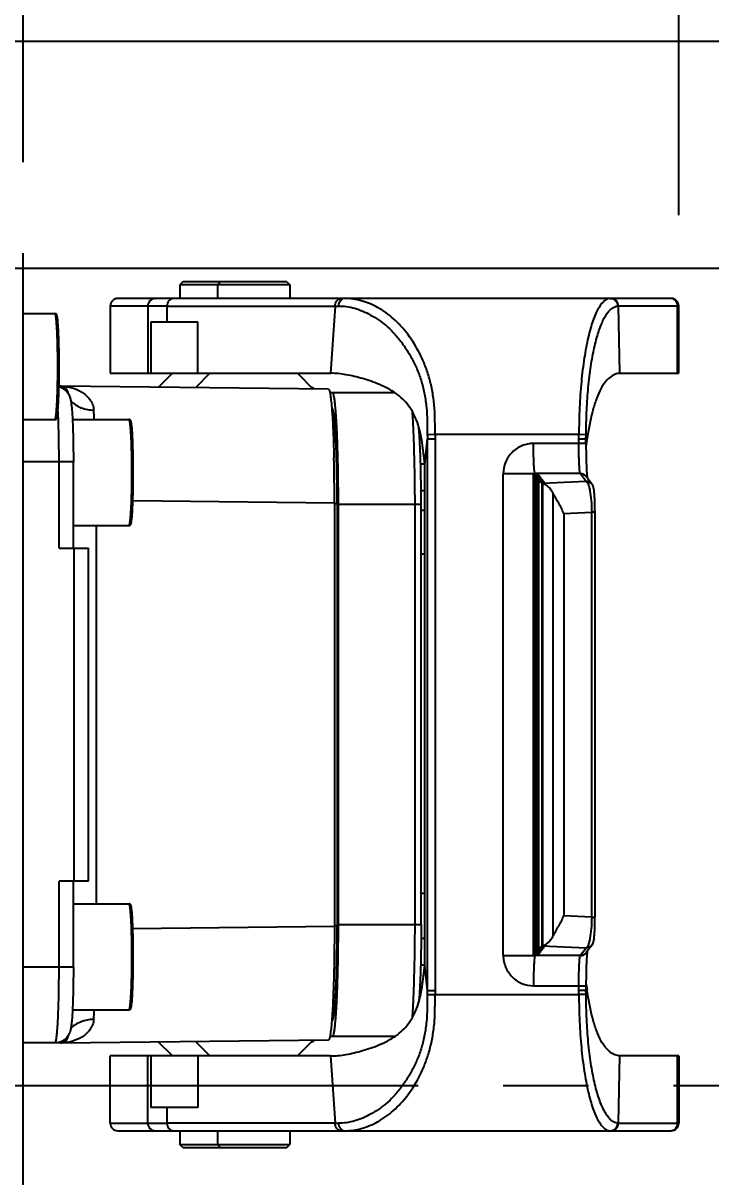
# Model space of a CAD drawing. Header units: millimetres. Extents: x 5828 to 6704, y 123 to 421.
# Drawn here: x 6436.91 to 6439.95, y 307.05 to 312.13 of the extents above; entities that cross this region are included whole.
import ezdxf

# ---------------------------------------------------------------- set-up
doc = ezdxf.new("R2010")
doc.units = ezdxf.units.MM
doc.linetypes.add('CENTER', pattern=[0.6, 0.375, -0.075, 0.075, -0.075])
for name, color, linetype in [('中心线', 7, 'Continuous'), ('外形图', 7, 'Continuous'), ('尺寸标注', 7, 'Continuous')]:
    doc.layers.add(name, color=color, linetype=linetype)
doc.styles.add('微软雅黑', font='msyh.ttc', dxfattribs={"height": 1.5})
doc.dimstyles.new('尺寸标注_1_15比例', dxfattribs={"dimtxt": 1.5, "dimasz": 1.25, "dimexe": 0.5, "dimexo": 0.4, "dimgap": 0.5, "dimtad": 1, "dimdec": 1, "dimlfac": 15, "dimdsep": 46, "dimtxsty": '微软雅黑', "dimcen": 0.09, "dimadec": 0, "dimazin": 0, "dimtp": 0.01, "dimtm": 0.01, "dimtfac": 1, "dimtdec": 1, "dimtofl": 0, "dimtmove": 0, "dimatfit": 3, "dimfxl": 1, "dimtolj": 1, "dimarcsym": 0})

# ---------------------------------------------------------------- blocks, each defined once
blk = doc.blocks.new('*D920')
at = {"layer": 'Defpoints', "color": 0}
for p in [(6433.1804, 312.0484), (6433.1804, 302.8484), (6450.1659, 302.8484)]:
    blk.add_point(p, dxfattribs=at)
at = {"layer": '尺寸标注', "color": 0, "lineweight": -2}
for p, q in [((6433.5804, 312.0484), (6450.6659, 312.0484)), ((6450.1659, 310.7984), (6450.1659, 304.0984)), ((6433.5804, 302.8484), (6450.6659, 302.8484))]:
    blk.add_line(p, q, dxfattribs=at)
at = {"layer": '尺寸标注', "color": 0}
for points in [[(6450.3742, 310.7984), (6449.9576, 310.7984), (6450.1659, 312.0484)], [(6449.9576, 304.0984), (6450.3742, 304.0984), (6450.1659, 302.8484)]]:
    blk.add_solid(points, dxfattribs=at)
at = {"layer": '尺寸标注', "color": 0, "insert": (6448.8868, 307.3485), "char_height": 1.5, "attachment_point": 5, "rotation": 90, "style": '微软雅黑'}
blk.add_mtext('\\A1;138', dxfattribs=at)
blk = doc.blocks.new('*D921')
at = {"layer": 'Defpoints', "color": 0}
for p in [(6423.9804, 311.0484), (6423.9804, 303.8484), (6446.0618, 303.8484)]:
    blk.add_point(p, dxfattribs=at)
at = {"layer": '尺寸标注', "color": 0, "lineweight": -2}
for p, q in [((6424.3804, 311.0484), (6446.5618, 311.0484)), ((6446.0618, 309.7984), (6446.0618, 305.0984)), ((6424.3804, 303.8484), (6446.5618, 303.8484)), ((6446.0618, 303.8484), (6446.0618, 291.5898))]:
    blk.add_line(p, q, dxfattribs=at)
at = {"layer": '尺寸标注', "color": 0}
for points in [[(6446.2701, 309.7984), (6445.8534, 309.7984), (6446.0618, 311.0484)], [(6445.8534, 305.0984), (6446.2701, 305.0984), (6446.0618, 303.8484)]]:
    blk.add_solid(points, dxfattribs=at)
at = {"layer": '尺寸标注', "color": 0, "insert": (6444.7822, 296.3792), "char_height": 1.5, "attachment_point": 5, "rotation": 90, "style": '微软雅黑'}
blk.add_mtext('\\A1;\\A1;108±0.05', dxfattribs=at)
blk = doc.blocks.new('*D923')
at = {"layer": 'Defpoints', "color": 0}
for p in [(6439.8035, 319.9272), (6436.9138, 311.1151), (6439.8035, 310.8817)]:
    blk.add_point(p, dxfattribs=at)
at = {"layer": '尺寸标注', "color": 0, "lineweight": -2}
for p, q in [((6436.9138, 311.5151), (6436.9138, 320.4272)), ((6439.8035, 311.2817), (6439.8035, 320.4272)), ((6435.6638, 319.9272), (6434.4138, 319.9272)), ((6441.0535, 319.9272), (6447.1063, 319.9272))]:
    blk.add_line(p, q, dxfattribs=at)
at = {"layer": '尺寸标注', "color": 0}
for points in [[(6435.6638, 319.7189), (6435.6638, 320.1356), (6436.9138, 319.9272)], [(6441.0535, 320.1356), (6441.0535, 319.7189), (6439.8035, 319.9272)]]:
    blk.add_solid(points, dxfattribs=at)
at = {"layer": '尺寸标注', "color": 0, "insert": (6444.7049, 321.2024), "char_height": 1.5, "attachment_point": 5, "style": '微软雅黑'}
blk.add_mtext('\\A1;43.3', dxfattribs=at)

msp = doc.modelspace()

# ---------------------------------------------------------------- linework, layer by layer
at = {"layer": '中心线', "linetype": 'CENTER', "ltscale": 5}
msp.add_line((6403.7801, 307.4484), (6441.8463, 307.4484), dxfattribs=at)
at = {"layer": '外形图'}
for p, q in [((6436.9138, 303.7817), (6436.9138, 311.1151)), ((6437.6177, 310.9884), (6437.6044, 310.9751)), ((6437.6046, 310.9751), (6437.6044, 310.9751)), ((6437.6044, 310.9751), (6437.6044, 310.9151)), ((6437.7701, 310.9751), (6437.6046, 310.9751)), ((6437.6179, 310.9884), (6437.6177, 310.9884)), ((6438.0767, 310.9884), (6437.6179, 310.9884)), ((6437.7834, 310.9884), (6437.7701, 310.9751)), ((6437.7703, 310.9751), (6437.7701, 310.9751)), ((6437.7701, 310.9751), (6437.7701, 310.9151)), ((6438.0901, 310.9751), (6437.7703, 310.9751)), ((6437.7836, 310.9884), (6437.7834, 310.9884)), ((6438.0767, 310.9884), (6438.0901, 310.9751)), ((6438.0901, 310.9751), (6438.0901, 310.9151)), ((6439.7702, 310.9151), (6437.331, 310.9151)), ((6437.4977, 310.9151), (6437.4991, 310.9151)), ((6439.77, 310.9151), (6439.7659, 310.9151)), ((6439.77, 310.9151), (6439.7702, 310.9151)), ((6436.9138, 310.8484), (6437.0545, 310.8484)), ((6437.5478, 310.8817), (6437.2977, 310.8817)), ((6437.2977, 310.8817), (6437.2977, 310.5855)), ((6437.4634, 310.8817), (6437.4634, 310.5855)), ((6437.5478, 310.8817), (6438.2891, 310.8817)), ((6437.5478, 310.8817), (6437.5478, 310.8122)), ((6438.2891, 310.8817), (6438.2688, 310.5855)), ((6439.7984, 310.8817), (6439.5374, 310.8817)), ((6439.5444, 310.5855), (6439.5374, 310.8817)), ((6439.8035, 310.8817), (6439.7984, 310.8817)), ((6439.7984, 310.5855), (6439.7984, 310.8817)), ((6439.8035, 310.5855), (6439.8035, 310.8817)), ((6437.4766, 310.8122), (6437.6836, 310.8122)), ((6437.4766, 310.8122), (6437.4766, 310.5855)), ((6437.6836, 310.5855), (6437.6836, 310.8122)), ((6437.2977, 310.5855), (6438.2688, 310.5855)), ((6437.5717, 310.5855), (6437.5097, 310.5235)), ((6437.7374, 310.5855), (6437.6736, 310.5217)), ((6438.1227, 310.5855), (6438.1924, 310.5158)), ((6439.5444, 310.5855), (6439.8035, 310.5855)), ((6437.0796, 310.5284), (6437.0721, 310.5284)), ((6438.2598, 310.5151), (6437.0796, 310.5284)), ((6437.0797, 310.5284), (6437.081, 310.5283)), ((6437.0806, 310.5284), (6437.0798, 310.5284)), ((6437.0806, 310.5284), (6437.081, 310.5284)), ((6437.081, 310.5284), (6437.0806, 310.5284)), ((6438.266, 310.5001), (6438.2762, 310.5001)), ((6438.2762, 310.5001), (6438.5517, 310.5001)), ((6438.2741, 310.4327), (6438.2743, 310.4301)), ((6438.2743, 310.4301), (6438.276, 310.4301)), ((6436.9138, 310.3817), (6437.0545, 310.3817)), ((6437.1316, 310.3817), (6437.3811, 310.3817)), ((6438.685, 310.1855), (6438.6954, 310.2966)), ((6438.7303, 310.3151), (6438.6953, 310.3148)), ((6438.6954, 307.8668), (6438.6954, 310.2966)), ((6439.3631, 310.3151), (6438.7303, 310.3151)), ((6438.7305, 310.297), (6438.7304, 307.8665)), ((6439.363, 310.2966), (6439.3945, 310.2966)), ((6439.3948, 310.3146), (6439.3631, 310.3151)), ((6439.3942, 310.2966), (6439.3945, 310.2966)), ((6439.3945, 310.2966), (6439.3948, 310.3146)), ((6439.3945, 310.2763), (6439.3945, 310.2966)), ((6439.3945, 310.2763), (6439.163, 310.2764)), ((6437.0723, 310.195), (6436.9138, 310.1948)), ((6437.1355, 310.1951), (6437.0723, 310.1951)), ((6437.0723, 309.8151), (6437.0723, 310.195)), ((6437.1355, 309.8151), (6437.1355, 310.1951)), ((6438.685, 310.1855), (6438.666, 310.1855)), ((6438.685, 307.9779), (6438.685, 310.1855)), ((6439.0301, 308.0209), (6439.0301, 310.1427)), ((6439.1615, 310.138), (6439.1858, 310.1396)), ((6439.1885, 310.136), (6439.1615, 310.138)), ((6439.1615, 310.138), (6439.1615, 308.0255)), ((6439.1642, 310.1344), (6439.1885, 310.136)), ((6439.1912, 310.1324), (6439.1642, 310.1344)), ((6439.1642, 310.1344), (6439.1642, 308.0291)), ((6439.1669, 310.1308), (6439.1912, 310.1324)), ((6439.1939, 310.1289), (6439.1669, 310.1308)), ((6439.1669, 310.1308), (6439.1669, 308.0327)), ((6439.3694, 310.1433), (6439.1694, 310.1433)), ((6439.1695, 310.1272), (6439.1939, 310.1289)), ((6439.1965, 310.1253), (6439.1695, 310.1272)), ((6439.1695, 310.1272), (6439.1695, 308.0362)), ((6439.1702, 310.1427), (6439.1702, 310.1386)), ((6439.1717, 310.1406), (6439.1702, 310.1427)), ((6439.1858, 310.1396), (6439.1717, 310.1406)), ((6439.1717, 310.1406), (6439.1717, 310.1387)), ((6439.1722, 310.1236), (6439.1965, 310.1253)), ((6439.3949, 310.1092), (6439.3694, 310.1433)), ((6439.4215, 310.096), (6439.396, 310.1301)), ((6439.1992, 310.1217), (6439.1722, 310.1236)), ((6439.1722, 310.1236), (6439.1722, 308.0398)), ((6439.1749, 310.12), (6439.1992, 310.1217)), ((6439.2019, 310.1181), (6439.1749, 310.12)), ((6439.1749, 310.12), (6439.1749, 308.0434)), ((6439.1776, 310.1164), (6439.2019, 310.1181)), ((6439.2046, 310.1145), (6439.1776, 310.1164)), ((6439.1776, 310.1164), (6439.1776, 308.047)), ((6439.1803, 310.1129), (6439.2046, 310.1145)), ((6439.2073, 310.1109), (6439.1803, 310.1129)), ((6439.1803, 310.1129), (6439.1803, 308.0506)), ((6439.183, 310.1093), (6439.2073, 310.1109)), ((6439.21, 310.1073), (6439.183, 310.1093)), ((6439.183, 310.1093), (6439.183, 308.0542)), ((6439.1857, 310.1057), (6439.21, 310.1073)), ((6439.2127, 310.1037), (6439.1857, 310.1057)), ((6439.1857, 310.1057), (6439.1857, 308.0578)), ((6439.2, 310.1029), (6439.2127, 310.1037)), ((6439.2, 310.1029), (6439.2, 308.0606)), ((6439.2018, 310.1005), (6439.2, 310.1029)), ((6439.3949, 310.1092), (6439.2018, 310.1005)), ((6439.2023, 310.0995), (6439.2023, 308.0639)), ((6437.3977, 310.0252), (6438.2859, 310.0152)), ((6438.6681, 310.0684), (6438.685, 310.0684)), ((6439.2502, 308.1081), (6439.2502, 310.0554)), ((6438.2859, 310.0152), (6438.2859, 308.1483)), ((6438.298, 310.0101), (6438.2859, 310.0101)), ((6438.298, 310.0101), (6438.298, 308.1534)), ((6438.6684, 310.0067), (6438.302, 310.0067)), ((6438.302, 310.0067), (6438.302, 308.1567)), ((6438.6411, 308.1567), (6438.6411, 310.0067)), ((6438.6684, 308.1567), (6438.6684, 310.0067)), ((6438.6684, 309.9817), (6438.685, 309.9817)), ((6439.2966, 309.9683), (6439.4198, 309.9739)), ((6439.434, 309.9739), (6439.4198, 309.9739)), ((6439.4198, 308.1895), (6439.4198, 309.9739)), ((6439.4339, 309.9815), (6439.434, 308.1895)), ((6439.2966, 309.9683), (6439.2966, 308.1951)), ((6437.1355, 309.9151), (6437.3811, 309.9151)), ((6437.2353, 309.9151), (6437.2353, 308.2484)), ((6437.0723, 309.8151), (6437.2021, 309.8151)), ((6437.1389, 308.3484), (6437.1389, 309.8151)), ((6437.2021, 308.3484), (6437.2021, 309.8151)), ((6438.685, 309.7884), (6438.6684, 309.7884)), ((6437.2021, 308.3484), (6437.0723, 308.3484)), ((6437.0723, 307.9684), (6437.0723, 308.3484)), ((6437.1355, 307.9684), (6437.1355, 308.3484)), ((6438.6684, 308.2949), (6438.685, 308.2949)), ((6437.1355, 308.2484), (6437.3811, 308.2484)), ((6439.4198, 308.1895), (6439.2966, 308.1951)), ((6438.2859, 308.1483), (6437.3977, 308.1382)), ((6438.2859, 308.1534), (6438.298, 308.1534)), ((6438.302, 308.1567), (6438.6684, 308.1567)), ((6439.4198, 308.1895), (6439.434, 308.1895)), ((6438.685, 308.0951), (6438.6681, 308.0951)), ((6439.1722, 308.0398), (6439.1992, 308.0418)), ((6439.1749, 308.0434), (6439.2019, 308.0454)), ((6439.1992, 308.0418), (6439.1749, 308.0434)), ((6439.1776, 308.047), (6439.2046, 308.049)), ((6439.2019, 308.0454), (6439.1776, 308.047)), ((6439.1803, 308.0506), (6439.2073, 308.0526)), ((6439.2046, 308.049), (6439.1803, 308.0506)), ((6439.183, 308.0542), (6439.21, 308.0561)), ((6439.2073, 308.0526), (6439.183, 308.0542)), ((6439.1857, 308.0578), (6439.2127, 308.0597)), ((6439.21, 308.0561), (6439.1857, 308.0578)), ((6439.2, 308.0606), (6439.2018, 308.063)), ((6439.2127, 308.0597), (6439.2, 308.0606)), ((6439.2018, 308.063), (6439.3949, 308.0542)), ((6439.3694, 308.0201), (6439.3949, 308.0542)), ((6439.4215, 308.0675), (6439.396, 308.0334)), ((6439.1615, 308.0255), (6439.1885, 308.0274)), ((6439.1858, 308.0238), (6439.1615, 308.0255)), ((6439.1642, 308.0291), (6439.1912, 308.031)), ((6439.1885, 308.0274), (6439.1642, 308.0291)), ((6439.1669, 308.0327), (6439.1939, 308.0346)), ((6439.1912, 308.031), (6439.1669, 308.0327)), ((6439.1695, 308.0362), (6439.1965, 308.0382)), ((6439.1939, 308.0346), (6439.1695, 308.0362)), ((6439.3694, 308.0201), (6439.1697, 308.0202)), ((6439.1702, 308.0249), (6439.1702, 308.0208)), ((6439.1702, 308.0208), (6439.1717, 308.0228)), ((6439.1717, 308.0248), (6439.1717, 308.0228)), ((6439.1717, 308.0228), (6439.1858, 308.0238)), ((6439.1965, 308.0382), (6439.1722, 308.0398)), ((6437.1355, 307.9684), (6436.9138, 307.9684)), ((6438.685, 307.9779), (6438.666, 307.9779)), ((6438.6954, 307.8668), (6438.685, 307.9779)), ((6438.6953, 307.8486), (6438.7303, 307.8484)), ((6438.7303, 307.8484), (6439.3631, 307.8484)), ((6439.1631, 307.8871), (6439.3945, 307.8871)), ((6439.3629, 307.8669), (6439.3629, 307.8871)), ((6439.3945, 307.8669), (6439.3629, 307.8669)), ((6439.3948, 307.8489), (6439.3631, 307.8484)), ((6439.3945, 307.8871), (6439.3945, 307.8669)), ((6439.3948, 307.8489), (6439.3945, 307.8669)), ((6437.1316, 307.7817), (6437.3811, 307.7817)), ((6438.276, 307.7334), (6438.2743, 307.7334)), ((6438.2744, 307.7334), (6438.2743, 307.7323)), ((6437.0796, 307.6351), (6436.9138, 307.6351)), ((6437.0796, 307.6351), (6438.2598, 307.6484)), ((6437.081, 307.6352), (6437.0796, 307.6351)), ((6437.081, 307.6351), (6437.0796, 307.6351)), ((6437.0798, 307.6351), (6437.0805, 307.6351)), ((6437.0805, 307.6351), (6437.081, 307.6351)), ((6437.5717, 307.5779), (6437.5097, 307.6399)), ((6437.7374, 307.5779), (6437.6736, 307.6418)), ((6438.1227, 307.5779), (6438.1924, 307.6476)), ((6438.2762, 307.6634), (6438.266, 307.6634)), ((6438.5517, 307.6634), (6438.2762, 307.6634)), ((6438.2688, 307.5779), (6437.2977, 307.5779)), ((6437.2977, 307.2817), (6437.2977, 307.5779)), ((6437.4634, 307.2817), (6437.4634, 307.5779)), ((6437.4766, 307.5779), (6437.4766, 307.3513)), ((6437.6836, 307.5779), (6437.6836, 307.3513)), ((6438.2688, 307.5779), (6438.2891, 307.2817)), ((6439.5374, 307.2817), (6439.5444, 307.5779)), ((6439.8035, 307.5779), (6439.5444, 307.5779)), ((6439.7984, 307.2817), (6439.7984, 307.5779)), ((6439.8035, 307.5779), (6439.8035, 307.2817)), ((6437.6836, 307.3513), (6437.4766, 307.3513)), ((6437.5478, 307.3513), (6437.5478, 307.2817)), ((6437.2977, 307.2817), (6437.5478, 307.2817)), ((6438.2891, 307.2817), (6437.5478, 307.2817)), ((6439.5374, 307.2817), (6439.7984, 307.2817)), ((6439.7984, 307.2817), (6439.8035, 307.2817)), ((6437.331, 307.2484), (6437.3332, 307.2484)), ((6437.3322, 307.2484), (6439.77, 307.2484)), ((6437.497, 307.2484), (6437.4968, 307.2484)), ((6437.6044, 307.2484), (6437.6044, 307.1884)), ((6437.7701, 307.2484), (6437.7701, 307.1884)), ((6438.0901, 307.2484), (6438.0901, 307.1884)), ((6439.7695, 307.2484), (6439.77, 307.2484)), ((6439.77, 307.2484), (6439.7702, 307.2484)), ((6437.6044, 307.1884), (6437.6046, 307.1884)), ((6437.6177, 307.1751), (6437.6044, 307.1884)), ((6437.6046, 307.1884), (6437.7701, 307.1884)), ((6437.7701, 307.1884), (6437.7703, 307.1884)), ((6437.7834, 307.1751), (6437.7701, 307.1884)), ((6437.7703, 307.1884), (6438.0901, 307.1884)), ((6438.0767, 307.1751), (6438.0901, 307.1884)), ((6437.6177, 307.1751), (6437.6179, 307.1751)), ((6437.6179, 307.1751), (6438.0767, 307.1751)), ((6437.7834, 307.1751), (6437.7836, 307.1751))]:
    msp.add_line(p, q, dxfattribs=at)
for points in [[(6439.3948, 310.3146), (6439.3956, 310.3583), (6439.3963, 310.3858)], [(6439.4339, 309.9815), (6439.4339, 309.9933), (6439.4337, 310.0043), (6439.4335, 310.0144), (6439.4332, 310.0238), (6439.4329, 310.0322), (6439.4325, 310.0399), (6439.4321, 310.0467), (6439.4317, 310.0529), (6439.4313, 310.0584), (6439.4309, 310.0632), (6439.4304, 310.0675), (6439.43, 310.0713), (6439.4295, 310.0747), (6439.4289, 310.0779), (6439.4283, 310.0809), (6439.4274, 310.084), (6439.4262, 310.0875), (6439.4245, 310.0913), (6439.4219, 310.0954), (6439.4215, 310.0959)], [(6439.4215, 308.0675), (6439.4219, 308.0681), (6439.4245, 308.0721), (6439.4262, 308.076), (6439.4274, 308.0794), (6439.4283, 308.0825), (6439.4289, 308.0856), (6439.4295, 308.0887), (6439.43, 308.0921), (6439.4304, 308.096), (6439.4309, 308.1002), (6439.4313, 308.1051), (6439.4317, 308.1106), (6439.4321, 308.1167), (6439.4325, 308.1236), (6439.4329, 308.1312), (6439.4332, 308.1397), (6439.4335, 308.149), (6439.4337, 308.1592), (6439.4339, 308.1702), (6439.4339, 308.1819), (6439.434, 308.1895)], [(6439.3945, 307.8669), (6439.3942, 307.8669), (6439.3926, 307.8669)], [(6439.3959, 307.7919), (6439.3957, 307.8002), (6439.3948, 307.8489)]]:
    msp.add_lwpolyline(points, dxfattribs=at)
for centre, radius, start, end in [((6437.331, 310.8817), 0.0333, 90, 180), ((6437.4967, 310.8817), 0.0333, 90, 180), ((6439.7659, 310.8833), 0.0318, 78.4757, 89.9789), ((6439.7702, 310.8817), 0.0333, 360, 90), ((6437.9919, 310.1638), 0.4085, 61.1399, 61.8866), ((6438.004, 310.1858), 0.3834, 60.1354, 61.1458), ((6438.0178, 310.2098), 0.3558, 59.4255, 60.1308), ((6433.9729, 310.2242), 3.2585, 2.7767, 3.4953), ((6443.1248, 310.3366), 4.4295, 180.2816, 180.5171), ((6434.2506, 310.2981), 5.1124, 359.756, 359.9826), ((6441.5735, 309.9609), 2.2002, 171.2384, 171.76), ((6442.5384, 310.2763), 3.1439, 180, 180.1996), ((6442.001, 309.8986), 2.6322, 171.7531, 171.9898), ((6429.6144, 310.0205), 8.6715, 359.96496, 1.27062), ((6439.3694, 310.1102), 0.0332, 36.8421, 90.0401), ((6439.51, 310.1403), 0.1112, 187.7456, 187.9914), ((6439.395, 310.0761), 0.0332, 36.8421, 90.0401), ((6439.395, 308.0874), 0.0332, 269.9599, 323.1575), ((6439.3694, 308.0533), 0.0332, 269.9599, 323.1575), ((6442.5384, 307.8871), 3.1439, 179.8004, 180), ((6442.0007, 308.2648), 2.6319, 188.0102, 188.2469), ((6442.844, 307.8286), 4.1488, 179.4723, 179.7238), ((6441.5734, 308.2026), 2.2, 188.2399, 188.7618), ((6434.206, 307.9265), 3.025, 356.477, 357.251), ((6437.9917, 307.9999), 0.4088, 298.1126, 298.8372), ((6438.004, 307.9777), 0.3835, 298.8309, 299.8637), ((6438.0178, 307.9535), 0.3556, 299.8686, 300.5722), ((6437.331, 307.2817), 0.0333, 180, 270), ((6437.4967, 307.2817), 0.0333, 180, 270), ((6439.7702, 307.2817), 0.0333, 270, 360), ((6439.7659, 307.2802), 0.0318, 270.0207, 281.5242)]:
    msp.add_arc(centre, radius, start, end, dxfattribs=at)
for points, knots in [([(6437.5751, 310.9151), (6437.5715, 310.9151), (6437.564, 310.9132), (6437.555, 310.9055), (6437.5492, 310.8945), (6437.5478, 310.886), (6437.5478, 310.8817)], [0, 0, 0, 0, 0.226677, 0.467663, 0.727545, 1, 1, 1, 1]), ([(6438.2891, 310.8817), (6438.2891, 310.886), (6438.2904, 310.8945), (6438.2963, 310.9055), (6438.3053, 310.9132), (6438.3128, 310.9151), (6438.3164, 310.9151)], [0, 0, 0, 0, 0.272448, 0.532337, 0.773329, 1, 1, 1, 1]), ([(6438.3311, 310.9151), (6438.3277, 310.9151), (6438.3202, 310.9132), (6438.3111, 310.9054), (6438.3053, 310.8941), (6438.3041, 310.8856), (6438.3041, 310.8815)], [0, 0, 0, 0, 0.216017, 0.465733, 0.737107, 1, 1, 1, 1]), ([(6438.7303, 310.3151), (6438.7301, 310.3258), (6438.7295, 310.3472), (6438.729, 310.3792), (6438.7286, 310.4111), (6438.7264, 310.4426), (6438.7227, 310.4736), (6438.718, 310.5041), (6438.7119, 310.5339), (6438.7022, 310.5722), (6438.687, 310.6177), (6438.6576, 310.684), (6438.6135, 310.7563), (6438.55, 310.8265), (6438.4799, 310.8769), (6438.4064, 310.9078), (6438.3556, 310.9151), (6438.3311, 310.9151)], [0, 0, 0, 0, 0.04029, 0.080477, 0.120428, 0.160046, 0.199267, 0.237962, 0.276067, 0.313532, 0.386313, 0.456054, 0.585794, 0.703093, 0.80973, 0.907746, 1, 1, 1, 1]), ([(6439.5018, 310.9151), (6439.4973, 310.9151), (6439.4874, 310.9128), (6439.4738, 310.9038), (6439.4607, 310.8895), (6439.448, 310.87), (6439.4359, 310.8453), (6439.4244, 310.8157), (6439.4136, 310.7813), (6439.3998, 310.7268), (6439.3853, 310.6488), (6439.3728, 310.5456), (6439.3653, 310.4328), (6439.3635, 310.3548), (6439.3631, 310.3151)], [0, 0, 0, 0, 0.02139, 0.046019, 0.075889, 0.112041, 0.154936, 0.204706, 0.261282, 0.324439, 0.468862, 0.633672, 0.813041, 1, 1, 1, 1]), ([(6439.5018, 310.9151), (6439.5059, 310.9151), (6439.5145, 310.9134), (6439.5255, 310.9059), (6439.5327, 310.8945), (6439.5342, 310.8858), (6439.5342, 310.8816)], [0, 0, 0, 0, 0.236823, 0.495278, 0.756722, 1, 1, 1, 1]), ([(6439.5374, 310.8817), (6439.5374, 310.8861), (6439.5358, 310.8948), (6439.5286, 310.9059), (6439.5178, 310.9133), (6439.5092, 310.9151), (6439.505, 310.9151)], [0, 0, 0, 0, 0.253317, 0.504713, 0.753349, 1, 1, 1, 1]), ([(6439.7984, 310.8817), (6439.7984, 310.8855), (6439.7971, 310.8932), (6439.7915, 310.9033), (6439.783, 310.9109), (6439.7759, 310.9137), (6439.7722, 310.9144)], [0, 0, 0, 0, 0.252586, 0.50379, 0.752863, 1, 1, 1, 1]), ([(6437.0545, 310.3817), (6437.0562, 310.3817), (6437.0591, 310.3828), (6437.0613, 310.3858), (6437.0625, 310.3883), (6437.0635, 310.3918), (6437.0646, 310.3971), (6437.0663, 310.4086), (6437.068, 310.4277), (6437.0694, 310.4497), (6437.0703, 310.4707), (6437.0713, 310.4953), (6437.0726, 310.5436), (6437.0733, 310.6151), (6437.0726, 310.6865), (6437.0713, 310.7348), (6437.0703, 310.7595), (6437.0694, 310.7804), (6437.068, 310.8025), (6437.0663, 310.8215), (6437.0646, 310.833), (6437.0635, 310.8384), (6437.0625, 310.8419), (6437.0613, 310.8444), (6437.0591, 310.8473), (6437.0562, 310.8484), (6437.0545, 310.8484)], [0, 0, 0, 0, 0.010741, 0.0176, 0.022812, 0.028048, 0.040604, 0.056894, 0.101409, 0.160989, 0.195817, 0.233582, 0.316451, 0.499999, 0.683548, 0.766417, 0.804182, 0.83901, 0.898591, 0.943106, 0.959396, 0.971952, 0.977188, 0.9824, 0.989259, 1, 1, 1, 1]), ([(6437.0545, 310.3817), (6437.0551, 310.3817), (6437.0562, 310.3836), (6437.0571, 310.3868), (6437.0583, 310.3925), (6437.0593, 310.4002), (6437.0604, 310.4099), (6437.0618, 310.4268), (6437.0634, 310.4522), (6437.0648, 310.4871), (6437.0659, 310.5269), (6437.0666, 310.5701), (6437.0668, 310.6151), (6437.0666, 310.66), (6437.0659, 310.7032), (6437.0648, 310.7431), (6437.0634, 310.778), (6437.0618, 310.8034), (6437.0604, 310.8202), (6437.0593, 310.83), (6437.0583, 310.8376), (6437.0571, 310.8433), (6437.0562, 310.8466), (6437.0551, 310.8484), (6437.0545, 310.8484)], [0, 0, 0, 0, 0.003501, 0.011098, 0.023219, 0.039844, 0.060848, 0.086047, 0.148051, 0.22352, 0.309577, 0.402928, 0.5, 0.597072, 0.690423, 0.77648, 0.851949, 0.913953, 0.939152, 0.960156, 0.976781, 0.988902, 0.996499, 1, 1, 1, 1]), ([(6438.3041, 310.8815), (6438.316, 310.882), (6438.34, 310.8803), (6438.3758, 310.8725), (6438.4111, 310.8596), (6438.4461, 310.8424), (6438.4806, 310.8212), (6438.5143, 310.7959), (6438.5463, 310.7655), (6438.576, 310.7299), (6438.604, 310.6905), (6438.6298, 310.6471), (6438.6522, 310.5995), (6438.6707, 310.5479), (6438.6844, 310.4927), (6438.6949, 310.4146), (6438.6951, 310.3549), (6438.6953, 310.3148)], [0, 0, 0, 0, 0.04666, 0.094281, 0.143475, 0.194504, 0.247405, 0.302301, 0.35988, 0.420751, 0.484336, 0.550209, 0.618957, 0.690876, 0.765541, 0.842395, 1, 1, 1, 1]), ([(6439.3963, 310.3858), (6439.3973, 310.4197), (6439.4005, 310.4856), (6439.4101, 310.58), (6439.4236, 310.6652), (6439.4402, 310.7385), (6439.4574, 310.7908), (6439.4729, 310.8248), (6439.4844, 310.8448), (6439.4962, 310.8606), (6439.5085, 310.872), (6439.5212, 310.8791), (6439.53, 310.8811), (6439.5342, 310.8816)], [0, 0, 0, 0, 0.190302, 0.36948, 0.531993, 0.673449, 0.790474, 0.839693, 0.882795, 0.919446, 0.950118, 0.976277, 1, 1, 1, 1]), ([(6439.5374, 310.8817), (6439.5372, 310.8816), (6439.5365, 310.8814), (6439.5355, 310.8819), (6439.5345, 310.8818), (6439.5342, 310.8816)], [0, 0, 0, 0, 0.253766, 0.630606, 1, 1, 1, 1]), ([(6438.685, 310.1855), (6438.6831, 310.2014), (6438.6793, 310.233), (6438.6729, 310.2798), (6438.6644, 310.3251), (6438.6524, 310.368), (6438.6357, 310.4075), (6438.6139, 310.4428), (6438.5873, 310.4734), (6438.5561, 310.4986), (6438.5214, 310.519), (6438.485, 310.536), (6438.4478, 310.5503), (6438.4105, 310.5622), (6438.3735, 310.572), (6438.3267, 310.5817), (6438.2916, 310.5855), (6438.2688, 310.5855)], [0, 0, 0, 0, 0.073589, 0.146206, 0.21693, 0.285076, 0.350418, 0.413319, 0.47463, 0.535654, 0.59718, 0.658804, 0.720006, 0.780256, 0.838905, 0.895289, 1, 1, 1, 1]), ([(6439.5444, 310.5855), (6439.5367, 310.5855), (6439.5196, 310.5813), (6439.4958, 310.566), (6439.4735, 310.541), (6439.4539, 310.5068), (6439.4368, 310.4642), (6439.4158, 310.3936), (6439.4053, 310.3362), (6439.3991, 310.296)], [0, 0, 0, 0, 0.067952, 0.148787, 0.244248, 0.357716, 0.491326, 0.644686, 1, 1, 1, 1]), ([(6437.0721, 310.5262), (6437.0823, 310.5235), (6437.1006, 310.5137), (6437.1163, 310.4921), (6437.1227, 310.4728), (6437.1265, 310.4515), (6437.1294, 310.4216), (6437.1309, 310.3964), (6437.1316, 310.382)], [0, 0, 0, 0, 0.187942, 0.354763, 0.464429, 0.548627, 0.74229, 1, 1, 1, 1]), ([(6437.081, 310.5284), (6437.097, 310.5281), (6437.1291, 310.5236), (6437.1666, 310.5077), (6437.1925, 310.4884), (6437.2091, 310.4703), (6437.2212, 310.4482), (6437.2249, 310.4315), (6437.2253, 310.4229)], [0, 0, 0, 0, 0.246692, 0.492612, 0.616463, 0.740943, 0.867533, 1, 1, 1, 1]), ([(6437.1122, 310.4971), (6437.1121, 310.5021), (6437.1099, 310.5111), (6437.1018, 310.521), (6437.0919, 310.5267), (6437.0846, 310.5282), (6437.081, 310.5284)], [0, 0, 0, 0, 0.305278, 0.550329, 0.774979, 1, 1, 1, 1]), ([(6438.2597, 310.5151), (6438.2605, 310.5151), (6438.2617, 310.5139), (6438.2627, 310.5119), (6438.2641, 310.5084), (6438.2657, 310.5024), (6438.2684, 310.4886), (6438.2713, 310.465), (6438.2732, 310.4445), (6438.2741, 310.4327)], [0, 0, 0, 0, 0.027374, 0.04987, 0.07935, 0.16018, 0.27062, 0.579206, 1, 1, 1, 1]), ([(6438.2762, 310.5001), (6438.2767, 310.5001), (6438.2778, 310.4994), (6438.279, 310.4974), (6438.2802, 310.4944), (6438.2814, 310.4902), (6438.2826, 310.4849), (6438.2843, 310.4756), (6438.2864, 310.4611), (6438.2886, 310.4404), (6438.2907, 310.4156), (6438.2927, 310.3869), (6438.2953, 310.3415), (6438.298, 310.2773), (6438.3003, 310.1931), (6438.3017, 310.1017), (6438.302, 310.0388), (6438.302, 310.0067)], [0, 0, 0, 0, 0.002822, 0.007226, 0.01372, 0.022439, 0.033425, 0.04668, 0.079921, 0.121919, 0.172304, 0.230608, 0.296283, 0.447183, 0.619251, 0.805906, 1, 1, 1, 1]), ([(6437.1237, 310.4652), (6437.1361, 310.4514), (6437.1689, 310.4302), (6437.2065, 310.4232), (6437.2253, 310.4228)], [0, 0, 0, 0, 0.497843, 1, 1, 1, 1]), ([(6438.2743, 310.4301), (6438.2748, 310.4237), (6438.2769, 310.395), (6438.2784, 310.3662), (6438.2795, 310.3438)], [0, 0, 0, 0, 0.221772, 1, 1, 1, 1]), ([(6438.298, 310.0101), (6438.298, 310.0374), (6438.2978, 310.091), (6438.2965, 310.1687), (6438.2946, 310.2404), (6438.2923, 310.2951), (6438.2901, 310.3337), (6438.2884, 310.3582), (6438.2866, 310.3793), (6438.2847, 310.3969), (6438.2827, 310.4107), (6438.281, 310.4199), (6438.2794, 310.4252), (6438.2784, 310.4278), (6438.2774, 310.4295), (6438.2764, 310.4301), (6438.276, 310.4301)], [0, 0, 0, 0, 0.194095, 0.380751, 0.55282, 0.70372, 0.769396, 0.827701, 0.878085, 0.920084, 0.953325, 0.97756, 0.98628, 0.992774, 0.997178, 1, 1, 1, 1]), ([(6437.0723, 310.195), (6437.0723, 310.2361), (6437.0716, 310.3126), (6437.0693, 310.389), (6437.0676, 310.4243)], [0, 0, 0, 0, 0.538082, 1, 1, 1, 1]), ([(6437.1316, 310.382), (6437.133, 310.3532), (6437.1349, 310.2909), (6437.1355, 310.2285), (6437.1355, 310.1951)], [0, 0, 0, 0, 0.46324, 1, 1, 1, 1]), ([(6437.3997, 310.1484), (6437.3997, 310.1775), (6437.3992, 310.2199), (6437.3979, 310.2681), (6437.397, 310.2928), (6437.396, 310.3138), (6437.3946, 310.3358), (6437.3929, 310.3548), (6437.3912, 310.3664), (6437.3901, 310.3717), (6437.3891, 310.3752), (6437.388, 310.3777), (6437.3857, 310.3806), (6437.3828, 310.3817), (6437.3811, 310.3817)], [0, 0, 0, 0, 0.367094, 0.53283, 0.608359, 0.678017, 0.797179, 0.886211, 0.918792, 0.943905, 0.954375, 0.9648, 0.978517, 1, 1, 1, 1]), ([(6437.3933, 310.1484), (6437.3933, 310.1636), (6437.3932, 310.1933), (6437.3925, 310.2366), (6437.3914, 310.2764), (6437.39, 310.3113), (6437.3884, 310.3367), (6437.387, 310.3535), (6437.3859, 310.3633), (6437.3849, 310.371), (6437.3837, 310.3767), (6437.3828, 310.3799), (6437.3817, 310.3817), (6437.3811, 310.3817)], [0, 0, 0, 0, 0.194146, 0.380847, 0.552959, 0.703897, 0.827906, 0.878303, 0.920312, 0.953562, 0.977803, 0.992998, 1, 1, 1, 1]), ([(6438.6411, 310.0067), (6438.6411, 310.084), (6438.6398, 310.1942), (6438.635, 310.3306), (6438.6317, 310.3898), (6438.6297, 310.416)], [0, 0, 0, 0, 0.566181, 0.807015, 1, 1, 1, 1]), ([(6438.2795, 310.3438), (6438.2799, 310.3338), (6438.2818, 310.2901), (6438.283, 310.2464), (6438.2838, 310.2128)], [0, 0, 0, 0, 0.230928, 1, 1, 1, 1]), ([(6438.6684, 310.0067), (6438.6684, 310.0713), (6438.6673, 310.163), (6438.6628, 310.277), (6438.6596, 310.3265), (6438.6575, 310.3487)], [0, 0, 0, 0, 0.565774, 0.804195, 1, 1, 1, 1]), ([(6438.6954, 310.2966), (6438.6965, 310.2967), (6438.7002, 310.2967), (6438.7076, 310.2968), (6438.7182, 310.2969), (6438.7262, 310.297), (6438.7304, 310.297)], [0, 0, 0, 0, 0.09215, 0.314423, 0.633138, 1, 1, 1, 1]), ([(6439.163, 310.2764), (6439.1543, 310.2764), (6439.1369, 310.2745), (6439.1035, 310.2644), (6439.0664, 310.2395), (6439.037, 310.1951), (6439.0301, 310.16), (6439.0301, 310.1427)], [0, 0, 0, 0, 0.125379, 0.250744, 0.500374, 0.750142, 1, 1, 1, 1]), ([(6439.1688, 310.144), (6439.1685, 310.1447), (6439.1686, 310.1465), (6439.1681, 310.1495), (6439.1674, 310.1536), (6439.1669, 310.1588), (6439.1663, 310.1649), (6439.1658, 310.1719), (6439.1654, 310.1797), (6439.1648, 310.1917), (6439.1641, 310.2083), (6439.1637, 310.2258), (6439.1634, 310.2408), (6439.1634, 310.2525), (6439.1632, 310.2644), (6439.163, 310.2724), (6439.163, 310.2764)], [0, 0, 0, 0, 0.015464, 0.038969, 0.070565, 0.109584, 0.155808, 0.208897, 0.268412, 0.333878, 0.480494, 0.643994, 0.730429, 0.819053, 0.909172, 1, 1, 1, 1]), ([(6439.3694, 310.1433), (6439.3691, 310.1438), (6439.3686, 310.1452), (6439.368, 310.1478), (6439.3674, 310.1515), (6439.3668, 310.1563), (6439.3663, 310.1622), (6439.3655, 310.172), (6439.3647, 310.1865), (6439.3639, 310.206), (6439.3634, 310.2281), (6439.363, 310.2518), (6439.3629, 310.2681), (6439.3629, 310.2763)], [0, 0, 0, 0, 0.011951, 0.032115, 0.060584, 0.0972, 0.141679, 0.19365, 0.318233, 0.466642, 0.633709, 0.813587, 1, 1, 1, 1]), ([(6439.3945, 310.2654), (6439.3946, 310.2502), (6439.3949, 310.2214), (6439.3959, 310.1817), (6439.3975, 310.1502), (6439.3989, 310.1323), (6439.3998, 310.1253)], [0, 0, 0, 0, 0.32449, 0.61607, 0.849732, 1, 1, 1, 1]), ([(6437.3811, 309.9151), (6437.3828, 309.9151), (6437.3857, 309.9162), (6437.388, 309.9191), (6437.3891, 309.9216), (6437.3901, 309.9251), (6437.3912, 309.9304), (6437.3929, 309.942), (6437.3946, 309.961), (6437.396, 309.983), (6437.397, 310.004), (6437.3979, 310.0287), (6437.3992, 310.0769), (6437.3997, 310.1193), (6437.3997, 310.1484)], [0, 0, 0, 0, 0.021478, 0.035199, 0.045625, 0.056095, 0.081208, 0.113791, 0.202826, 0.321991, 0.39165, 0.467178, 0.632912, 1, 1, 1, 1]), ([(6437.3811, 309.9151), (6437.3817, 309.9151), (6437.3828, 309.9169), (6437.3837, 309.9201), (6437.3849, 309.9258), (6437.3859, 309.9335), (6437.387, 309.9433), (6437.3884, 309.9601), (6437.39, 309.9855), (6437.3914, 310.0204), (6437.3925, 310.0602), (6437.3932, 310.1035), (6437.3933, 310.1332), (6437.3933, 310.1484)], [0, 0, 0, 0, 0.007002, 0.022197, 0.046438, 0.079688, 0.121697, 0.172094, 0.296103, 0.447041, 0.619153, 0.805854, 1, 1, 1, 1]), ([(6439.1687, 310.1437), (6439.1686, 310.144), (6439.1683, 310.1449), (6439.1679, 310.144), (6439.1677, 310.1435), (6439.1675, 310.1431), (6439.167, 310.1427), (6439.1664, 310.1427), (6439.1656, 310.1427), (6439.1644, 310.1427), (6439.1628, 310.1427), (6439.1606, 310.1427), (6439.1582, 310.1427), (6439.1555, 310.1427), (6439.1515, 310.1427), (6439.1458, 310.1427), (6439.1384, 310.1427), (6439.13, 310.1427), (6439.1209, 310.1427), (6439.1111, 310.1427), (6439.0968, 310.1427), (6439.0779, 310.1427), (6439.0543, 310.1427), (6439.0382, 310.1427), (6439.0301, 310.1427)], [0, 0, 0, 0, 0.006881, 0.010395, 0.014902, 0.018787, 0.021832, 0.026924, 0.032466, 0.038494, 0.051987, 0.067374, 0.084622, 0.103696, 0.124555, 0.171449, 0.22491, 0.284489, 0.349686, 0.419952, 0.494697, 0.65508, 0.82543, 1, 1, 1, 1]), ([(6439.1694, 310.1433), (6439.1692, 310.1434), (6439.1687, 310.1435), (6439.1689, 310.144), (6439.1688, 310.144)], [0, 0, 0, 0, 0.587823, 1, 1, 1, 1]), ([(6439.1702, 310.1427), (6439.1701, 310.1427), (6439.1699, 310.143), (6439.1696, 310.1432), (6439.1694, 310.1433)], [0, 0, 0, 0, 0.205929, 1, 1, 1, 1]), ([(6439.2018, 310.1005), (6439.2018, 310.1004), (6439.202, 310.1001), (6439.2022, 310.0998), (6439.2023, 310.0995)], [0, 0, 0, 0, 0.2146, 1, 1, 1, 1]), ([(6439.2502, 310.0554), (6439.2473, 310.0611), (6439.241, 310.0717), (6439.2294, 310.0851), (6439.2165, 310.0947), (6439.207, 310.0985), (6439.2023, 310.0995)], [0, 0, 0, 0, 0.28858, 0.549612, 0.78467, 1, 1, 1, 1]), ([(6439.3949, 310.1092), (6439.3968, 310.1085), (6439.4005, 310.1045), (6439.4046, 310.096), (6439.4086, 310.0835), (6439.4138, 310.0597), (6439.4182, 310.0227), (6439.4196, 309.9911), (6439.4198, 309.9739)], [0, 0, 0, 0, 0.043212, 0.110014, 0.20328, 0.322789, 0.63129, 1, 1, 1, 1]), ([(6439.2966, 309.9683), (6439.2934, 309.976), (6439.2863, 309.9912), (6439.2743, 310.0133), (6439.2619, 310.0345), (6439.2537, 310.0484), (6439.2502, 310.0554)], [0, 0, 0, 0, 0.252812, 0.510174, 0.764522, 1, 1, 1, 1]), ([(6437.3997, 308.0151), (6437.3997, 308.0442), (6437.3992, 308.0865), (6437.3979, 308.1348), (6437.397, 308.1595), (6437.396, 308.1804), (6437.3946, 308.2025), (6437.3929, 308.2215), (6437.3912, 308.233), (6437.3901, 308.2384), (6437.3891, 308.2418), (6437.388, 308.2444), (6437.3857, 308.2473), (6437.3828, 308.2484), (6437.3811, 308.2484)], [0, 0, 0, 0, 0.367094, 0.53283, 0.608359, 0.678017, 0.797179, 0.886211, 0.918792, 0.943905, 0.954375, 0.9648, 0.978517, 1, 1, 1, 1]), ([(6437.3933, 308.0151), (6437.3933, 308.0302), (6437.3932, 308.06), (6437.3925, 308.1032), (6437.3914, 308.143), (6437.39, 308.178), (6437.3884, 308.2033), (6437.387, 308.2202), (6437.3859, 308.23), (6437.3849, 308.2376), (6437.3837, 308.2433), (6437.3828, 308.2466), (6437.3817, 308.2484), (6437.3811, 308.2484)], [0, 0, 0, 0, 0.194146, 0.380847, 0.552959, 0.703897, 0.827906, 0.878303, 0.920312, 0.953562, 0.977803, 0.992998, 1, 1, 1, 1]), ([(6439.2502, 308.1081), (6439.2537, 308.115), (6439.2619, 308.1289), (6439.2743, 308.1501), (6439.2863, 308.1722), (6439.2934, 308.1874), (6439.2966, 308.1951)], [0, 0, 0, 0, 0.235474, 0.489822, 0.747186, 1, 1, 1, 1]), ([(6438.276, 307.7334), (6438.2764, 307.7334), (6438.2774, 307.734), (6438.2784, 307.7357), (6438.2794, 307.7382), (6438.281, 307.7436), (6438.2827, 307.7527), (6438.2847, 307.7666), (6438.2866, 307.7842), (6438.2884, 307.8053), (6438.2901, 307.8298), (6438.2923, 307.8684), (6438.2946, 307.923), (6438.2965, 307.9947), (6438.2978, 308.0725), (6438.298, 308.1261), (6438.298, 308.1534)], [0, 0, 0, 0, 0.002822, 0.007226, 0.01372, 0.022439, 0.046675, 0.079916, 0.121915, 0.172299, 0.230604, 0.296279, 0.447179, 0.619249, 0.805905, 1, 1, 1, 1]), ([(6438.302, 308.1567), (6438.302, 308.1246), (6438.3017, 308.0617), (6438.3003, 307.9703), (6438.298, 307.8861), (6438.2953, 307.822), (6438.2927, 307.7766), (6438.2907, 307.7478), (6438.2886, 307.723), (6438.2864, 307.7024), (6438.2843, 307.6879), (6438.2826, 307.6785), (6438.2814, 307.6732), (6438.2802, 307.6691), (6438.279, 307.6661), (6438.2778, 307.6641), (6438.2767, 307.6634), (6438.2762, 307.6634)], [0, 0, 0, 0, 0.194094, 0.380749, 0.552818, 0.703717, 0.769392, 0.827697, 0.878081, 0.920079, 0.95332, 0.966575, 0.977561, 0.98628, 0.992774, 0.997178, 1, 1, 1, 1]), ([(6438.2859, 308.1482), (6438.2859, 308.0897), (6438.2849, 307.9801), (6438.2818, 307.8706), (6438.2795, 307.8196)], [0, 0, 0, 0, 0.533907, 1, 1, 1, 1]), ([(6438.6297, 307.7474), (6438.6317, 307.7737), (6438.635, 307.8328), (6438.6398, 307.9693), (6438.6411, 308.0794), (6438.6411, 308.1567)], [0, 0, 0, 0, 0.192985, 0.433819, 1, 1, 1, 1]), ([(6438.6684, 308.1567), (6438.6684, 308.0922), (6438.6673, 308.0004), (6438.6628, 307.8864), (6438.6596, 307.837), (6438.6575, 307.8148)], [0, 0, 0, 0, 0.565773, 0.804195, 1, 1, 1, 1]), ([(6439.4198, 308.1895), (6439.4196, 308.1723), (6439.4182, 308.1407), (6439.4138, 308.1038), (6439.4086, 308.08), (6439.4046, 308.0675), (6439.4005, 308.059), (6439.3968, 308.055), (6439.3949, 308.0542)], [0, 0, 0, 0, 0.368711, 0.677211, 0.796721, 0.889986, 0.956788, 1, 1, 1, 1]), ([(6439.2023, 308.0639), (6439.207, 308.0649), (6439.2165, 308.0687), (6439.2294, 308.0783), (6439.241, 308.0917), (6439.2473, 308.1023), (6439.2502, 308.1081)], [0, 0, 0, 0, 0.215331, 0.450388, 0.71142, 1, 1, 1, 1]), ([(6439.2023, 308.0639), (6439.2023, 308.0638), (6439.2021, 308.0635), (6439.2019, 308.0632), (6439.2018, 308.063)], [0, 0, 0, 0, 0.279886, 1, 1, 1, 1]), ([(6437.3811, 307.7817), (6437.3828, 307.7817), (6437.3857, 307.7828), (6437.388, 307.7858), (6437.3891, 307.7883), (6437.3901, 307.7918), (6437.3912, 307.7971), (6437.3929, 307.8086), (6437.3946, 307.8277), (6437.396, 307.8497), (6437.397, 307.8707), (6437.3979, 307.8953), (6437.3992, 307.9436), (6437.3997, 307.9859), (6437.3997, 308.0151)], [0, 0, 0, 0, 0.021478, 0.035199, 0.045625, 0.056095, 0.081208, 0.113791, 0.202826, 0.321991, 0.39165, 0.467178, 0.632912, 1, 1, 1, 1]), ([(6437.3811, 307.7817), (6437.3817, 307.7817), (6437.3828, 307.7836), (6437.3837, 307.7868), (6437.3849, 307.7925), (6437.3859, 307.8001), (6437.387, 307.8099), (6437.3884, 307.8268), (6437.39, 307.8522), (6437.3914, 307.8871), (6437.3925, 307.9269), (6437.3932, 307.9701), (6437.3933, 307.9999), (6437.3933, 308.0151)], [0, 0, 0, 0, 0.007002, 0.022197, 0.046438, 0.079688, 0.121697, 0.172094, 0.296103, 0.447041, 0.619153, 0.805854, 1, 1, 1, 1]), ([(6439.0301, 308.0209), (6439.0301, 308.0122), (6439.0317, 307.9947), (6439.0418, 307.9612), (6439.0665, 307.9239), (6439.1107, 307.8942), (6439.1458, 307.8871), (6439.1631, 307.8871)], [0, 0, 0, 0, 0.125537, 0.251063, 0.500838, 0.750472, 1, 1, 1, 1]), ([(6439.0301, 308.0208), (6439.0466, 308.0208), (6439.0707, 308.0208), (6439.1018, 308.0208), (6439.1221, 308.0208), (6439.1395, 308.0208), (6439.1532, 308.0208), (6439.1628, 308.0208), (6439.1678, 308.0208), (6439.1695, 308.0205)], [0, 0, 0, 0, 0.355236, 0.519726, 0.667554, 0.793478, 0.89303, 0.962677, 1, 1, 1, 1]), ([(6439.1701, 308.0202), (6439.1698, 308.02), (6439.1692, 308.02), (6439.1686, 308.0199), (6439.1683, 308.0196), (6439.1678, 308.0193), (6439.1674, 308.0191), (6439.1668, 308.0189), (6439.1676, 308.0185), (6439.1681, 308.0185), (6439.1686, 308.0183), (6439.1689, 308.0182), (6439.169, 308.018), (6439.1689, 308.0178), (6439.1687, 308.0176), (6439.1687, 308.0172), (6439.1686, 308.0168), (6439.1685, 308.0163), (6439.1683, 308.0156), (6439.1681, 308.0144), (6439.1678, 308.0128), (6439.1675, 308.0105), (6439.1672, 308.008), (6439.1669, 308.0052), (6439.1665, 308.001), (6439.1658, 307.9921), (6439.165, 307.9777), (6439.1642, 307.958), (6439.1636, 307.9359), (6439.1633, 307.9119), (6439.1632, 307.8955), (6439.1632, 307.8871)], [0, 0, 0, 0, 0.00829, 0.01141, 0.013417, 0.01871, 0.022174, 0.025278, 0.028562, 0.0353, 0.038389, 0.040523, 0.041671, 0.042898, 0.04567, 0.048163, 0.050799, 0.053603, 0.059561, 0.066042, 0.080537, 0.097064, 0.11559, 0.136079, 0.158489, 0.208874, 0.330289, 0.475575, 0.639586, 0.816488, 1, 1, 1, 1]), ([(6439.1697, 308.0202), (6439.1698, 308.0202), (6439.1697, 308.0204), (6439.1699, 308.0205), (6439.1701, 308.0206), (6439.1701, 308.0207), (6439.1702, 308.0208)], [0, 0, 0, 0, 0.197689, 0.437762, 0.755371, 1, 1, 1, 1]), ([(6439.3629, 307.8871), (6439.3629, 307.8954), (6439.363, 307.9117), (6439.3634, 307.9354), (6439.3639, 307.9574), (6439.3647, 307.977), (6439.3655, 307.9914), (6439.3663, 308.0012), (6439.3668, 308.0071), (6439.3674, 308.0119), (6439.368, 308.0157), (6439.3686, 308.0183), (6439.3691, 308.0197), (6439.3694, 308.0201)], [0, 0, 0, 0, 0.186412, 0.36629, 0.533357, 0.681766, 0.806349, 0.85832, 0.902799, 0.939415, 0.967884, 0.988049, 1, 1, 1, 1]), ([(6439.399, 308.0308), (6439.3982, 308.0231), (6439.397, 308.0049), (6439.3952, 307.9606), (6439.3946, 307.9241), (6439.3945, 307.8981)], [0, 0, 0, 0, 0.174795, 0.411987, 1, 1, 1, 1]), ([(6439.3999, 308.0386), (6439.3998, 308.0381), (6439.3994, 308.0355), (6439.3992, 308.0329), (6439.399, 308.0308)], [0, 0, 0, 0, 0.207338, 1, 1, 1, 1]), ([(6437.0549, 307.6351), (6437.0557, 307.6351), (6437.0567, 307.6367), (6437.0576, 307.6389), (6437.0588, 307.6432), (6437.0602, 307.6504), (6437.0618, 307.6614), (6437.0633, 307.6753), (6437.0647, 307.6921), (6437.0661, 307.7115), (6437.0678, 307.7422), (6437.0696, 307.7856), (6437.0712, 307.8425), (6437.0721, 307.9042), (6437.0723, 307.9467), (6437.0723, 307.9684)], [0, 0, 0, 0, 0.007002, 0.013496, 0.022218, 0.046459, 0.079708, 0.121716, 0.172112, 0.230429, 0.29612, 0.447054, 0.619162, 0.80586, 1, 1, 1, 1]), ([(6437.1355, 307.9684), (6437.1355, 307.9349), (6437.1349, 307.8726), (6437.133, 307.8103), (6437.1316, 307.7814)], [0, 0, 0, 0, 0.536754, 1, 1, 1, 1]), ([(6438.2688, 307.5779), (6438.2916, 307.5779), (6438.3267, 307.5818), (6438.3735, 307.5915), (6438.4105, 307.6012), (6438.4478, 307.6131), (6438.485, 307.6274), (6438.5214, 307.6445), (6438.5561, 307.6648), (6438.5873, 307.6901), (6438.6139, 307.7207), (6438.6357, 307.756), (6438.6524, 307.7955), (6438.6644, 307.8384), (6438.6729, 307.8836), (6438.6793, 307.9304), (6438.6831, 307.962), (6438.685, 307.9779)], [0, 0, 0, 0, 0.104711, 0.161096, 0.219744, 0.279994, 0.341196, 0.40282, 0.464346, 0.52537, 0.586681, 0.649582, 0.714924, 0.78307, 0.853794, 0.926411, 1, 1, 1, 1]), ([(6438.6953, 307.8486), (6438.6951, 307.8086), (6438.6949, 307.7488), (6438.6844, 307.6708), (6438.6707, 307.6156), (6438.6522, 307.564), (6438.6298, 307.5164), (6438.6041, 307.473), (6438.5759, 307.4336), (6438.5463, 307.3979), (6438.5142, 307.3675), (6438.4806, 307.3422), (6438.4461, 307.3211), (6438.4111, 307.3039), (6438.3758, 307.2909), (6438.34, 307.2831), (6438.316, 307.2815), (6438.3041, 307.282)], [0, 0, 0, 0, 0.157607, 0.234457, 0.309117, 0.381037, 0.449788, 0.515658, 0.57924, 0.640108, 0.697686, 0.75258, 0.80549, 0.856524, 0.90572, 0.953341, 1, 1, 1, 1]), ([(6438.3311, 307.2484), (6438.3556, 307.2484), (6438.4064, 307.2557), (6438.4799, 307.2865), (6438.55, 307.3369), (6438.6134, 307.4072), (6438.6577, 307.4794), (6438.687, 307.5458), (6438.7021, 307.5913), (6438.7118, 307.6295), (6438.7179, 307.6593), (6438.7226, 307.6898), (6438.7265, 307.7209), (6438.7288, 307.7524), (6438.7289, 307.7843), (6438.7294, 307.8163), (6438.7301, 307.8377), (6438.7303, 307.8484)], [0, 0, 0, 0, 0.092229, 0.190276, 0.29692, 0.414202, 0.543964, 0.613694, 0.686462, 0.723929, 0.762035, 0.800732, 0.839959, 0.879575, 0.919524, 0.95971, 1, 1, 1, 1]), ([(6438.6954, 307.8668), (6438.6965, 307.8668), (6438.7002, 307.8668), (6438.7076, 307.8667), (6438.7182, 307.8666), (6438.7262, 307.8665), (6438.7304, 307.8665)], [0, 0, 0, 0, 0.092147, 0.31442, 0.633137, 1, 1, 1, 1]), ([(6439.3631, 307.8484), (6439.3635, 307.8086), (6439.3653, 307.7307), (6439.3728, 307.6179), (6439.3853, 307.5146), (6439.3998, 307.4367), (6439.4136, 307.3822), (6439.4244, 307.3477), (6439.4359, 307.3181), (6439.448, 307.2935), (6439.4607, 307.274), (6439.4738, 307.2597), (6439.4874, 307.2506), (6439.4973, 307.2484), (6439.5018, 307.2484)], [0, 0, 0, 0, 0.186959, 0.366328, 0.531138, 0.675562, 0.738718, 0.795294, 0.845064, 0.887959, 0.924112, 0.953981, 0.97861, 1, 1, 1, 1]), ([(6439.5444, 307.5779), (6439.5367, 307.5779), (6439.5196, 307.5822), (6439.4958, 307.5974), (6439.4735, 307.6224), (6439.4539, 307.6566), (6439.4368, 307.6993), (6439.4158, 307.7698), (6439.4053, 307.8272), (6439.3991, 307.8674)], [0, 0, 0, 0, 0.067953, 0.148788, 0.244249, 0.357717, 0.491326, 0.644686, 1, 1, 1, 1]), ([(6438.2795, 307.8196), (6438.2791, 307.8116), (6438.2777, 307.7829), (6438.276, 307.7542), (6438.2744, 307.7334)], [0, 0, 0, 0, 0.277126, 1, 1, 1, 1]), ([(6439.5342, 307.2818), (6439.5299, 307.2822), (6439.5209, 307.284), (6439.508, 307.2916), (6439.4956, 307.3037), (6439.4836, 307.32), (6439.4719, 307.3406), (6439.4608, 307.3653), (6439.4503, 307.3941), (6439.4367, 307.4396), (6439.4223, 307.5053), (6439.4088, 307.5929), (6439.3996, 307.6898), (6439.3968, 307.7572), (6439.3959, 307.7919)], [0, 0, 0, 0, 0.02337, 0.049518, 0.080503, 0.11718, 0.160085, 0.209369, 0.265032, 0.327013, 0.468869, 0.631636, 0.810683, 1, 1, 1, 1]), ([(6437.1316, 307.7814), (6437.1309, 307.7662), (6437.1296, 307.7449), (6437.1271, 307.7185), (6437.1249, 307.7022), (6437.1212, 307.6843), (6437.1114, 307.6621), (6437.0887, 307.6409), (6437.0662, 307.6351), (6437.0549, 307.6351)], [0, 0, 0, 0, 0.247433, 0.34562, 0.430042, 0.514563, 0.641751, 0.816227, 1, 1, 1, 1]), ([(6437.2253, 307.7406), (6437.2249, 307.732), (6437.2212, 307.7152), (6437.2091, 307.6932), (6437.1925, 307.675), (6437.1666, 307.6558), (6437.1292, 307.6398), (6437.0971, 307.6354), (6437.081, 307.6351)], [0, 0, 0, 0, 0.132432, 0.258975, 0.383368, 0.507248, 0.752974, 1, 1, 1, 1]), ([(6437.1237, 307.6983), (6437.1298, 307.7051), (6437.1443, 307.7174), (6437.1778, 307.7348), (6437.2065, 307.7402), (6437.2253, 307.7406)], [0, 0, 0, 0, 0.244666, 0.499535, 1, 1, 1, 1]), ([(6438.2743, 307.7323), (6438.2733, 307.7202), (6438.2714, 307.6994), (6438.2685, 307.6754), (6438.2657, 307.6613), (6438.2642, 307.6552), (6438.2627, 307.6516), (6438.2617, 307.6496), (6438.2605, 307.6484), (6438.2597, 307.6484)], [0, 0, 0, 0, 0.420855, 0.729567, 0.840045, 0.920876, 0.950335, 0.972787, 1, 1, 1, 1]), ([(6437.081, 307.6351), (6437.0846, 307.6353), (6437.0919, 307.6368), (6437.1018, 307.6424), (6437.1098, 307.6524), (6437.112, 307.6614), (6437.1122, 307.6663)], [0, 0, 0, 0, 0.225068, 0.449764, 0.694787, 1, 1, 1, 1]), ([(6437.5478, 307.2817), (6437.5478, 307.2774), (6437.5492, 307.2689), (6437.555, 307.2579), (6437.564, 307.2503), (6437.5715, 307.2484), (6437.5751, 307.2484)], [0, 0, 0, 0, 0.272454, 0.532337, 0.773323, 1, 1, 1, 1]), ([(6438.2891, 307.2817), (6438.2903, 307.2815), (6438.2935, 307.2813), (6438.2984, 307.2823), (6438.3023, 307.2824), (6438.3041, 307.282)], [0, 0, 0, 0, 0.249969, 0.626029, 1, 1, 1, 1]), ([(6438.3164, 307.2484), (6438.3128, 307.2484), (6438.3053, 307.2503), (6438.2963, 307.2579), (6438.2904, 307.2689), (6438.2891, 307.2774), (6438.2891, 307.2817)], [0, 0, 0, 0, 0.226673, 0.467659, 0.727554, 1, 1, 1, 1]), ([(6438.3041, 307.282), (6438.3041, 307.2778), (6438.3053, 307.2693), (6438.3111, 307.258), (6438.3202, 307.2502), (6438.3277, 307.2484), (6438.3311, 307.2484)], [0, 0, 0, 0, 0.262895, 0.534271, 0.783986, 1, 1, 1, 1]), ([(6439.5018, 307.2484), (6439.5059, 307.2484), (6439.5145, 307.2501), (6439.5255, 307.2576), (6439.5327, 307.2689), (6439.5342, 307.2777), (6439.5342, 307.2818)], [0, 0, 0, 0, 0.236823, 0.495278, 0.756722, 1, 1, 1, 1]), ([(6439.505, 307.2484), (6439.5092, 307.2484), (6439.5178, 307.2501), (6439.5286, 307.2576), (6439.5358, 307.2687), (6439.5374, 307.2774), (6439.5374, 307.2817)], [0, 0, 0, 0, 0.246651, 0.495287, 0.746683, 1, 1, 1, 1]), ([(6439.7722, 307.249), (6439.7759, 307.2498), (6439.783, 307.2526), (6439.7915, 307.2602), (6439.7971, 307.2703), (6439.7984, 307.2779), (6439.7984, 307.2817)], [0, 0, 0, 0, 0.247137, 0.49621, 0.747414, 1, 1, 1, 1])]:
    msp.add_open_spline(points, degree=3, knots=knots, dxfattribs=at)
for points in [[(6438.2891, 310.8817), (6438.2941, 310.8816), (6438.2991, 310.8815), (6438.3041, 310.8815)], [(6438.7303, 310.3151), (6438.7304, 310.309), (6438.7304, 310.303), (6438.7305, 310.297)], [(6439.363, 310.2966), (6439.3631, 310.3027), (6439.3631, 310.3089), (6439.3631, 310.3151)], [(6438.7304, 307.8665), (6438.7304, 307.8604), (6438.7304, 307.8544), (6438.7303, 307.8484)], [(6439.3631, 307.8484), (6439.363, 307.8546), (6439.363, 307.8607), (6439.3629, 307.8669)], [(6439.5374, 307.2817), (6439.5364, 307.2818), (6439.5353, 307.2818), (6439.5342, 307.2818)]]:
    msp.add_open_spline(points, degree=3, dxfattribs=at)

# ---------------------------------------------------------------- dimensions: what is measured, and where the dimension line sits
at = {"layer": '尺寸标注'}
dim = msp.add_linear_dim(base=(6439.8035, 319.9272), p1=(6436.9138, 311.1151), p2=(6439.8035, 310.8817), dimstyle='尺寸标注_1_15比例', dxfattribs=at)
dim.commit()
dim.dimension.update_dxf_attribs({"geometry": '*D923', "text_midpoint": (6444.7049, 321.2024)})
dim = msp.add_linear_dim(base=(6450.1659, 302.8484), p1=(6433.1804, 312.0484), p2=(6433.1804, 302.8484), angle=90, dimstyle='尺寸标注_1_15比例', dxfattribs=at)
dim.commit()
dim.dimension.update_dxf_attribs({"geometry": '*D920', "text_midpoint": (6450.1659, 307.3485), "dimtype": 160})
dim = msp.add_linear_dim(base=(6446.0618, 303.8484), p1=(6423.9804, 311.0484), p2=(6423.9804, 303.8484), angle=90, text='\\A1;<>±0.05', dimstyle='尺寸标注_1_15比例', override={"dimtxsty": '微软雅黑'}, dxfattribs=at)
dim.commit()
dim.dimension.update_dxf_attribs({"geometry": '*D921', "text_midpoint": (6446.0618, 296.3792), "dimtype": 160})

doc.saveas('drawing.dxf')
